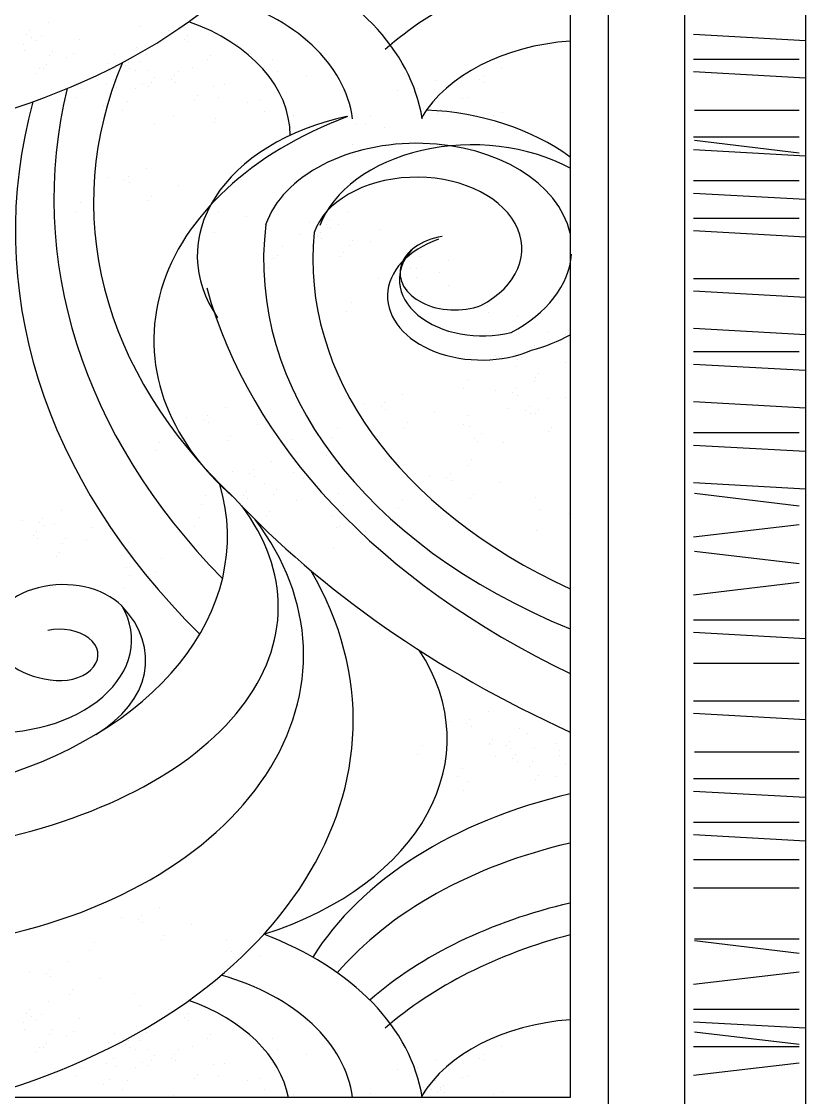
# Model space of a CAD drawing. Extents: x 557 to 4039, y 862 to 4522.
# Drawn here: x 2711.7 to 3049, y 2249.6 to 2712.4 of the extents above; entities that cross this region are included whole.
import ezdxf

# ---------------------------------------------------------------- set-up
doc = ezdxf.new("R2010")
doc.units = 0
doc.header["$MEASUREMENT"] = 0
doc.layers.get('0').update_dxf_attribs({"linetype": 'CONTINUOUS'})
for name, color, linetype in [('3', 3, 'CONTINUOUS'), ('4', 4, 'CONTINUOUS'), ('7', 7, 'CONTINUOUS'), ('BH', 3, 'CONTINUOUS')]:
    doc.layers.add(name, color=color, linetype=linetype)

# ---------------------------------------------------------------- blocks, each defined once
blk = doc.blocks.new('15')
at = {"layer": '3'}
for p, q in [((875.54, -242.84, 1920), (880.78, -148.73, 1920)), ((906.97, -242.84, 1920), (912.21, -148.73, 1920)), ((972.35, -242.84, 1920), (977.59, -148.73, 1920)), ((1009.03, -242.84, 1920), (1014.26, -148.73, 1920)), ((1040.46, -242.84, 1920), (1045.7, -148.73, 1920)), ((1091.14, -242.84, 1920), (1096.38, -148.73, 1920)), ((1122.58, -242.84, 1920), (1127.82, -148.73, 1920)), ((1152.65, -242.84, 1920), (1157.89, -148.73, 1920)), ((1184.08, -242.84, 1920), (1189.32, -148.73, 1920)), ((1220.75, -242.84, 1920), (1225.99, -148.73, 1920)), ((1252.19, -242.84, 1920), (1257.43, -148.73, 1920)), ((1377.93, -242.84, 1920), (1383.17, -148.73, 1920)), ((1446.04, -242.84, 1920), (1451.28, -148.73, 1920)), ((1511.42, -242.84, 1920), (1516.66, -148.73, 1920)), ((1548.09, -242.84, 1920), (1553.33, -148.73, 1920)), ((1705.27, -242.84, 1920), (1710.51, -148.73, 1920)), ((896.49, -242.84, 1920), (896.49, -153.96, 1920)), ((939.34, -242.12, 1920), (939.34, -154.12, 1920)), ((961.87, -242.84, 1920), (961.87, -153.96, 1920)), ((964.61, -242.12, 1920), (975.08, -153.96, 1920)), ((998.55, -242.84, 1920), (998.55, -153.96, 1920)), ((1029.98, -242.84, 1920), (1029.98, -153.96, 1920)), ((1080.66, -242.84, 1920), (1080.66, -153.96, 1920)), ((1142.17, -242.84, 1920), (1142.17, -153.96, 1920)), ((1210.27, -242.84, 1920), (1210.27, -153.96, 1920)), ((1261.21, -242.12, 1920), (1271.68, -153.96, 1920)), ((1297.88, -242.84, 1920), (1287.4, -153.96, 1920)), ((1309.82, -242.12, 1920), (1320.3, -153.96, 1920)), ((1346.5, -242.84, 1920), (1336.02, -153.96, 1920)), ((1367.45, -242.84, 1920), (1367.45, -153.96, 1920)), ((1404.12, -242.84, 1920), (1404.12, -153.96, 1920)), ((1435.56, -242.84, 1920), (1435.56, -153.96, 1920)), ((1478.4, -242.12, 1920), (1478.4, -154.12, 1920)), ((1500.94, -242.84, 1920), (1500.94, -153.96, 1920)), ((1537.61, -242.84, 1920), (1537.61, -153.96, 1920)), ((1569.04, -242.84, 1920), (1569.04, -153.96, 1920)), ((1592.73, -242.84, 1920), (1592.73, -153.96, 1920)), ((1635.57, -242.12, 1920), (1635.57, -154.12, 1920)), ((1637.16, -242.12, 1920), (1647.64, -153.96, 1920)), ((1673.83, -242.84, 1920), (1663.35, -153.96, 1920)), ((1694.79, -242.84, 1920), (1694.79, -153.96, 1920)), ((1713.64, -242.12, 1920), (1724.11, -153.96, 1920)), ((1726.21, -242.84, 1920), (1726.21, -153.96, 1920)), ((1750.31, -242.84, 1920), (1739.83, -153.96, 1920)), ((1124.8, -347.92, 1920), (1124.8, -347.92, 1920)), ((1128.07, -350.71, 1920), (1128.07, -350.71, 1920)), ((1130.47, -346.85, 1920), (1130.47, -346.85, 1920)), ((1151.18, -350.07, 1920), (1151.18, -350.07, 1920)), ((1181.19, -350.07, 1920), (1181.19, -350.07, 1920)), ((1278.5, -347.42, 1920), (1278.5, -347.42, 1920)), ((1488.79, -350.07, 1920), (1488.79, -350.07, 1920)), ((1471.47, -359.16, 1920), (1471.47, -359.16, 1920)), ((1477.54, -355.59, 1920), (1477.54, -355.59, 1920)), ((1481.23, -355.08, 1920), (1481.23, -355.08, 1920)), ((1498.9, -357.84, 1920), (1498.9, -357.84, 1920)), ((1126.32, -364.93, 1920), (1126.32, -364.93, 1920)), ((1181.94, -365.58, 1920), (1181.94, -365.58, 1920)), ((1205.59, -361.76, 1920), (1205.59, -361.76, 1920)), ((1209.37, -364.27, 1920), (1209.37, -364.27, 1920)), ((1136.93, -376.62, 1920), (1136.93, -376.62, 1920)), ((1160.58, -372.8, 1920), (1160.58, -372.8, 1920)), ((1164.35, -375.31, 1920), (1164.35, -375.31, 1920)), ((1166.94, -376.62, 1920), (1166.94, -376.62, 1920)), ((1190.58, -372.8, 1920), (1190.58, -372.8, 1920)), ((1194.36, -375.31, 1920), (1194.36, -375.31, 1920)), ((1265.16, -375.72, 1920), (1265.16, -375.72, 1920)), ((1274.91, -371.64, 1920), (1274.91, -371.64, 1920)), ((1292.58, -374.4, 1920), (1292.58, -374.4, 1920)), ((1474.54, -376.62, 1920), (1474.54, -376.62, 1920)), ((1486.93, -378.32, 1920), (1486.93, -378.32, 1920)), ((1498.18, -372.8, 1920), (1498.18, -372.8, 1920)), ((1501.96, -375.31, 1920), (1501.96, -375.31, 1920)), ((1146.98, -387.67, 1920), (1146.98, -387.67, 1920)), ((1188.57, -381.04, 1920), (1188.57, -381.04, 1920)), ((1191.84, -383.83, 1920), (1191.84, -383.83, 1920)), ((1194.24, -379.97, 1920), (1194.24, -379.97, 1920)), ((1458.78, -388.71, 1920), (1458.78, -388.71, 1920)), ((1463.28, -382.14, 1920), (1463.28, -382.14, 1920)), ((1490.71, -380.83, 1920), (1490.71, -380.83, 1920)), ((1112.79, -390.91, 1920), (1112.79, -390.91, 1920)), ((1112.79, -390.91, 1920), (1112.79, -390.91, 1920)), ((1143.55, -392.08, 1920), (1143.55, -392.08, 1920)), ((1146.83, -394.87, 1920), (1146.83, -394.87, 1920)), ((1149.23, -391.01, 1920), (1149.23, -391.01, 1920)), ((1154.31, -391.56, 1920), (1154.31, -391.56, 1920)), ((1173.56, -392.08, 1920), (1173.56, -392.08, 1920)), ((1176.84, -394.87, 1920), (1176.84, -394.87, 1920)), ((1179.24, -391.01, 1920), (1179.24, -391.01, 1920)), ((1469.91, -397.6, 1920), (1469.91, -397.6, 1920)), ((1475.58, -396.53, 1920), (1475.58, -396.53, 1920)), ((1481.16, -392.08, 1920), (1481.16, -392.08, 1920)), ((1484.43, -394.87, 1920), (1484.43, -394.87, 1920)), ((1486.84, -391.01, 1920), (1486.84, -391.01, 1920)), ((903.5, -404.23, 1920), (903.5, -404.23, 1920)), ((941.7, -403.32, 1920), (941.7, -403.32, 1920)), ((1190.09, -398.05, 1920), (1190.09, -398.05, 1920)), ((1218.48, -402.62, 1920), (1218.48, -402.62, 1920)), ((1252.46, -405.27, 1920), (1252.46, -405.27, 1920)), ((1473.18, -400.39, 1920), (1473.18, -400.39, 1920)), ((1725.87, -404.23, 1920), (1725.87, -404.23, 1920)), ((1764.07, -403.32, 1920), (1764.07, -403.32, 1920)), ((944.01, -410.79, 1920), (944.01, -410.79, 1920)), ((1109.2, -415.13, 1920), (1109.2, -415.13, 1920)), ((1109.2, -415.13, 1920), (1109.2, -415.13, 1920)), ((1145.08, -409.09, 1920), (1145.08, -409.09, 1920)), ((1175.08, -409.09, 1920), (1175.08, -409.09, 1920)), ((1444.53, -415.27, 1920), (1444.53, -415.27, 1920)), ((1468.17, -411.44, 1920), (1468.17, -411.44, 1920)), ((1471.43, -414.61, 1920), (1471.43, -414.61, 1920)), ((1471.95, -413.95, 1920), (1471.95, -413.95, 1920)), ((1482.68, -409.09, 1920), (1482.68, -409.09, 1920)), ((1766.38, -410.79, 1920), (1766.38, -410.79, 1920)), ((910.13, -419.68, 1920), (910.13, -419.68, 1920)), ((913.4, -422.47, 1920), (913.4, -422.47, 1920)), ((915.8, -418.61, 1920), (915.8, -418.61, 1920)), ((1099.45, -419.21, 1920), (1099.45, -419.21, 1920)), ((1099.45, -419.21, 1920), (1099.45, -419.21, 1920)), ((1126.87, -417.89, 1920), (1126.87, -417.89, 1920)), ((1126.87, -417.89, 1920), (1126.87, -417.89, 1920)), ((1210.75, -420.8, 1920), (1210.75, -420.8, 1920)), ((1218.08, -424.68, 1920), (1218.08, -424.68, 1920)), ((1732.49, -419.68, 1920), (1732.49, -419.68, 1920)), ((1735.76, -422.47, 1920), (1735.76, -422.47, 1920)), ((1738.17, -418.61, 1920), (1738.17, -418.61, 1920)), ((929.01, -432.87, 1920), (929.01, -432.87, 1920)), ((1165.74, -431.84, 1920), (1165.74, -431.84, 1920)), ((1195.75, -431.84, 1920), (1195.75, -431.84, 1920)), ((1205.14, -430.92, 1920), (1205.14, -430.92, 1920)), ((1214.89, -426.85, 1920), (1214.89, -426.85, 1920)), ((1232.56, -429.61, 1920), (1232.56, -429.61, 1920)), ((1238.21, -431.83, 1920), (1238.21, -431.83, 1920)), ((1261.86, -428, 1920), (1261.86, -428, 1920)), ((1265.63, -430.51, 1920), (1265.63, -430.51, 1920)), ((1451.15, -430.72, 1920), (1451.15, -430.72, 1920)), ((1454.42, -433.51, 1920), (1454.42, -433.51, 1920)), ((1456.83, -429.65, 1920), (1456.83, -429.65, 1920)), ((1503.34, -431.84, 1920), (1503.34, -431.84, 1920)), ((1751.37, -432.87, 1920), (1751.37, -432.87, 1920)), ((911.65, -436.69, 1920), (911.65, -436.69, 1920)), ((929.76, -437.35, 1920), (929.76, -437.35, 1920)), ((1173.07, -435.72, 1920), (1173.07, -435.72, 1920)), ((1203.08, -435.72, 1920), (1203.08, -435.72, 1920)), ((1492.09, -437.36, 1920), (1492.09, -437.36, 1920)), ((1499.42, -441.24, 1920), (1499.42, -441.24, 1920)), ((1510.67, -435.72, 1920), (1510.67, -435.72, 1920)), ((1734.01, -436.69, 1920), (1734.01, -436.69, 1920)), ((1752.12, -437.35, 1920), (1752.12, -437.35, 1920)), ((942.06, -451.73, 1920), (942.06, -451.73, 1920)), ((1065.74, -448.78, 1920), (1065.74, -448.78, 1920)), ((1086.75, -448.76, 1920), (1086.75, -448.76, 1920)), ((1086.75, -448.76, 1920), (1086.75, -448.76, 1920)), ((1244.83, -447.28, 1920), (1244.83, -447.28, 1920)), ((1248.11, -450.07, 1920), (1248.11, -450.07, 1920)), ((1250.51, -446.21, 1920), (1250.51, -446.21, 1920)), ((1452.67, -447.73, 1920), (1452.67, -447.73, 1920)), ((1764.43, -451.73, 1920), (1764.43, -451.73, 1920)), ((914.76, -459.43, 1920), (914.76, -459.43, 1920)), ((932.31, -459.44, 1920), (932.31, -459.44, 1920)), ((936.38, -452.8, 1920), (936.38, -452.8, 1920)), ((938.4, -455.6, 1920), (938.4, -455.6, 1920)), ((939.66, -455.59, 1920), (939.66, -455.59, 1920)), ((942.18, -458.11, 1920), (942.18, -458.11, 1920)), ((1075.56, -456.55, 1920), (1075.56, -456.55, 1920)), ((1075.56, -456.55, 1920), (1075.56, -456.55, 1920)), ((1075.56, -456.55, 1920), (1075.56, -456.55, 1920)), ((1075.56, -456.55, 1920), (1075.56, -456.55, 1920)), ((1075.56, -456.55, 1920), (1075.56, -456.55, 1920)), ((1075.56, -456.55, 1920), (1075.56, -456.55, 1920)), ((1192.45, -460.47, 1920), (1192.45, -460.47, 1920)), ((1737.12, -459.43, 1920), (1737.12, -459.43, 1920)), ((1754.67, -459.44, 1920), (1754.67, -459.44, 1920)), ((1758.75, -452.8, 1920), (1758.75, -452.8, 1920)), ((1760.77, -455.6, 1920), (1760.77, -455.6, 1920)), ((1762.02, -455.59, 1920), (1762.02, -455.59, 1920)), ((1764.54, -458.11, 1920), (1764.54, -458.11, 1920)), ((937.91, -469.82, 1920), (937.91, -469.82, 1920)), ((939.64, -463.32, 1920), (939.64, -463.32, 1920)), ((1246.36, -464.3, 1920), (1246.36, -464.3, 1920)), ((1760.27, -469.82, 1920), (1760.27, -469.82, 1920)), ((1762, -463.32, 1920), (1762, -463.32, 1920)), ((921.38, -474.88, 1920), (921.38, -474.88, 1920)), ((924.65, -477.67, 1920), (924.65, -477.67, 1920)), ((927.06, -473.81, 1920), (927.06, -473.81, 1920)), ((1052.4, -477.08, 1920), (1052.4, -477.08, 1920)), ((1062.15, -473.01, 1920), (1062.15, -473.01, 1920)), ((1072.5, -475.32, 1920), (1072.5, -475.32, 1920)), ((1072.5, -475.32, 1920), (1072.5, -475.32, 1920)), ((1079.82, -475.77, 1920), (1079.82, -475.77, 1920)), ((1096.14, -471.49, 1920), (1096.14, -471.49, 1920)), ((1096.14, -471.49, 1920), (1096.14, -471.49, 1920)), ((1099.92, -474, 1920), (1099.92, -474, 1920)), ((1099.92, -474, 1920), (1099.92, -474, 1920)), ((1473.33, -470.48, 1920), (1473.33, -470.48, 1920)), ((1480.66, -474.36, 1920), (1480.66, -474.36, 1920)), ((1743.74, -474.88, 1920), (1743.74, -474.88, 1920)), ((1747.02, -477.67, 1920), (1747.02, -477.67, 1920)), ((1749.42, -473.81, 1920), (1749.42, -473.81, 1920)), ((1062.21, -484.86, 1920), (1062.21, -484.86, 1920)), ((1062.21, -484.86, 1920), (1062.21, -484.86, 1920)), ((1062.21, -484.86, 1920), (1062.21, -484.86, 1920)), ((1062.21, -484.86, 1920), (1062.21, -484.86, 1920)), ((1062.21, -484.86, 1920), (1062.21, -484.86, 1920)), ((1062.21, -484.86, 1920), (1062.21, -484.86, 1920)), ((1071.97, -480.78, 1920), (1071.97, -480.78, 1920)), ((1071.97, -480.78, 1920), (1071.97, -480.78, 1920)), ((1071.97, -480.78, 1920), (1071.97, -480.78, 1920)), ((1071.97, -480.78, 1920), (1071.97, -480.78, 1920)), ((1071.97, -480.78, 1920), (1071.97, -480.78, 1920)), ((1071.97, -480.78, 1920), (1071.97, -480.78, 1920)), ((1089.64, -483.54, 1920), (1089.64, -483.54, 1920)), ((1089.64, -483.54, 1920), (1089.64, -483.54, 1920)), ((1089.64, -483.54, 1920), (1089.64, -483.54, 1920)), ((1089.64, -483.54, 1920), (1089.64, -483.54, 1920)), ((1089.64, -483.54, 1920), (1089.64, -483.54, 1920)), ((1089.64, -483.54, 1920), (1089.64, -483.54, 1920)), ((1178.19, -487.03, 1920), (1178.19, -487.03, 1920)), ((1201.84, -483.21, 1920), (1201.84, -483.21, 1920)), ((1205.61, -485.71, 1920), (1205.61, -485.71, 1920)), ((1267.02, -487.04, 1920), (1267.02, -487.04, 1920)), ((922.9, -491.9, 1920), (922.9, -491.9, 1920)), ((1079.12, -490.77, 1920), (1079.12, -490.77, 1920)), ((1079.12, -490.77, 1920), (1079.12, -490.77, 1920)), ((1082.39, -493.56, 1920), (1082.39, -493.56, 1920)), ((1082.39, -493.56, 1920), (1082.39, -493.56, 1920)), ((1084.8, -489.7, 1920), (1084.8, -489.7, 1920)), ((1084.8, -489.7, 1920), (1084.8, -489.7, 1920)), ((1274.35, -490.92, 1920), (1274.35, -490.92, 1920)), ((1745.27, -491.9, 1920), (1745.27, -491.9, 1920)), ((953.72, -502.13, 1920), (953.72, -502.13, 1920)), ((1184.82, -502.48, 1920), (1184.82, -502.48, 1920)), ((1188.09, -505.27, 1920), (1188.09, -505.27, 1920)), ((1190.49, -501.41, 1920), (1190.49, -501.41, 1920)), ((943.56, -514.64, 1920), (943.56, -514.64, 1920)), ((1039.7, -506.63, 1920), (1039.7, -506.63, 1920)), ((1049.52, -514.4, 1920), (1049.52, -514.4, 1920)), ((1049.52, -514.4, 1920), (1049.52, -514.4, 1920)), ((1049.52, -514.4, 1920), (1049.52, -514.4, 1920)), ((1049.52, -514.4, 1920), (1049.52, -514.4, 1920)), ((1049.52, -514.4, 1920), (1049.52, -514.4, 1920)), ((1049.52, -514.4, 1920), (1049.52, -514.4, 1920)), ((1080.64, -507.78, 1920), (1080.64, -507.78, 1920)), ((1080.64, -507.78, 1920), (1080.64, -507.78, 1920)), ((1274.75, -513.03, 1920), (1274.75, -513.03, 1920)), ((1765.93, -514.64, 1920), (1765.93, -514.64, 1920)), ((950.89, -518.52, 1920), (950.89, -518.52, 1920)), ((1186.34, -519.5, 1920), (1186.34, -519.5, 1920)), ((1293.51, -518.55, 1920), (1293.51, -518.55, 1920)), ((950.13, -526.35, 1920), (950.13, -526.35, 1920)), ((967.8, -529.11, 1920), (967.8, -529.11, 1920)), ((1025.45, -533.19, 1920), (1025.45, -533.19, 1920)), ((1049.09, -529.37, 1920), (1049.09, -529.37, 1920)), ((1052.87, -531.87, 1920), (1052.87, -531.87, 1920)), ((1101.31, -530.53, 1920), (1101.31, -530.53, 1920)), ((1101.31, -530.53, 1920), (1101.31, -530.53, 1920)), ((1035.27, -540.96, 1920), (1035.27, -540.96, 1920)), ((1035.27, -540.96, 1920), (1035.27, -540.96, 1920)), ((1035.27, -540.96, 1920), (1035.27, -540.96, 1920)), ((1035.27, -540.96, 1920), (1035.27, -540.96, 1920)), ((1035.27, -540.96, 1920), (1035.27, -540.96, 1920)), ((1035.27, -540.96, 1920), (1035.27, -540.96, 1920)), ((1058.91, -537.14, 1920), (1058.91, -537.14, 1920)), ((1058.91, -537.14, 1920), (1058.91, -537.14, 1920)), ((1058.91, -537.14, 1920), (1058.91, -537.14, 1920)), ((1058.91, -537.14, 1920), (1058.91, -537.14, 1920)), ((1058.91, -537.14, 1920), (1058.91, -537.14, 1920)), ((1058.91, -537.14, 1920), (1058.91, -537.14, 1920)), ((1062.69, -539.64, 1920), (1062.69, -539.64, 1920)), ((1062.69, -539.64, 1920), (1062.69, -539.64, 1920)), ((1062.69, -539.64, 1920), (1062.69, -539.64, 1920)), ((1062.69, -539.64, 1920), (1062.69, -539.64, 1920)), ((1062.69, -539.64, 1920), (1062.69, -539.64, 1920)), ((1062.69, -539.64, 1920), (1062.69, -539.64, 1920)), ((1108.64, -534.41, 1920), (1108.64, -534.41, 1920)), ((1108.64, -534.41, 1920), (1108.64, -534.41, 1920)), ((1207, -542.24, 1920), (1207, -542.24, 1920)), ((1261.41, -541.33, 1920), (1261.41, -541.33, 1920)), ((1271.16, -537.25, 1920), (1271.16, -537.25, 1920)), ((1288.83, -540.01, 1920), (1288.83, -540.01, 1920)), ((1032.07, -548.64, 1920), (1032.07, -548.64, 1920)), ((1035.34, -551.43, 1920), (1035.34, -551.43, 1920)), ((1037.75, -547.58, 1920), (1037.75, -547.58, 1920)), ((1214.33, -546.12, 1920), (1214.33, -546.12, 1920)), ((1280.16, -546.85, 1920), (1280.16, -546.85, 1920)), ((1289.92, -542.77, 1920), (1289.92, -542.77, 1920)), ((1307.59, -545.53, 1920), (1307.59, -545.53, 1920)), ((1041.89, -556.41, 1920), (1041.89, -556.41, 1920)), ((1041.89, -556.41, 1920), (1041.89, -556.41, 1920)), ((1041.89, -556.41, 1920), (1041.89, -556.41, 1920)), ((1041.89, -556.41, 1920), (1041.89, -556.41, 1920)), ((1041.89, -556.41, 1920), (1041.89, -556.41, 1920)), ((1041.89, -556.41, 1920), (1041.89, -556.41, 1920)), ((1045.16, -559.2, 1920), (1045.16, -559.2, 1920)), ((1045.16, -559.2, 1920), (1045.16, -559.2, 1920)), ((1045.16, -559.2, 1920), (1045.16, -559.2, 1920)), ((1045.16, -559.2, 1920), (1045.16, -559.2, 1920)), ((1045.16, -559.2, 1920), (1045.16, -559.2, 1920)), ((1045.16, -559.2, 1920), (1045.16, -559.2, 1920)), ((1047.57, -555.35, 1920), (1047.57, -555.35, 1920)), ((1047.57, -555.35, 1920), (1047.57, -555.35, 1920)), ((1047.57, -555.35, 1920), (1047.57, -555.35, 1920)), ((1047.57, -555.35, 1920), (1047.57, -555.35, 1920)), ((1047.57, -555.35, 1920), (1047.57, -555.35, 1920)), ((1047.57, -555.35, 1920), (1047.57, -555.35, 1920)), ((1229.74, -551.67, 1920), (1229.74, -551.67, 1920)), ((910.03, -568.23, 1920), (910.03, -568.23, 1920)), ((1033.59, -565.66, 1920), (1033.59, -565.66, 1920)), ((1732.4, -568.23, 1920), (1732.4, -568.23, 1920)), ((1043.41, -573.43, 1920), (1043.41, -573.43, 1920)), ((1043.41, -573.43, 1920), (1043.41, -573.43, 1920)), ((1043.41, -573.43, 1920), (1043.41, -573.43, 1920)), ((1043.41, -573.43, 1920), (1043.41, -573.43, 1920)), ((1043.41, -573.43, 1920), (1043.41, -573.43, 1920)), ((1043.41, -573.43, 1920), (1043.41, -573.43, 1920)), ((1226.15, -575.89, 1920), (1226.15, -575.89, 1920)), ((1248.71, -570.87, 1920), (1248.71, -570.87, 1920)), ((1267.47, -576.39, 1920), (1267.47, -576.39, 1920)), ((943.79, -579.27, 1920), (943.79, -579.27, 1920)), ((1216.39, -579.97, 1920), (1216.39, -579.97, 1920)), ((1243.82, -578.65, 1920), (1243.82, -578.65, 1920)), ((1766.16, -579.27, 1920), (1766.16, -579.27, 1920)), ((896.69, -596.53, 1920), (896.69, -596.53, 1920)), ((906.44, -592.45, 1920), (906.44, -592.45, 1920)), ((924.11, -595.21, 1920), (924.11, -595.21, 1920)), ((1054.26, -588.4, 1920), (1054.26, -588.4, 1920)), ((1061.59, -592.28, 1920), (1061.59, -592.28, 1920)), ((1064.07, -596.17, 1920), (1064.07, -596.17, 1920)), ((1064.07, -596.17, 1920), (1064.07, -596.17, 1920)), ((1064.07, -596.17, 1920), (1064.07, -596.17, 1920)), ((1064.07, -596.17, 1920), (1064.07, -596.17, 1920)), ((1064.07, -596.17, 1920), (1064.07, -596.17, 1920)), ((1064.07, -596.17, 1920), (1064.07, -596.17, 1920)), ((1258.11, -593.61, 1920), (1258.11, -593.61, 1920)), ((1261.88, -596.11, 1920), (1261.88, -596.11, 1920)), ((1719.05, -596.53, 1920), (1719.05, -596.53, 1920)), ((1728.81, -592.45, 1920), (1728.81, -592.45, 1920)), ((1746.48, -595.21, 1920), (1746.48, -595.21, 1920)), ((940.2, -603.49, 1920), (940.2, -603.49, 1920)), ((1071.4, -600.06, 1920), (1071.4, -600.06, 1920)), ((1071.4, -600.06, 1920), (1071.4, -600.06, 1920)), ((1071.4, -600.06, 1920), (1071.4, -600.06, 1920)), ((1071.4, -600.06, 1920), (1071.4, -600.06, 1920)), ((1071.4, -600.06, 1920), (1071.4, -600.06, 1920)), ((1071.4, -600.06, 1920), (1071.4, -600.06, 1920)), ((1234.46, -597.43, 1920), (1234.46, -597.43, 1920)), ((1253.22, -602.95, 1920), (1253.22, -602.95, 1920)), ((1276.86, -599.13, 1920), (1276.86, -599.13, 1920)), ((1280.64, -601.63, 1920), (1280.64, -601.63, 1920)), ((1762.57, -603.49, 1920), (1762.57, -603.49, 1920)), ((930.45, -607.57, 1920), (930.45, -607.57, 1920)), ((1203.7, -609.52, 1920), (1203.7, -609.52, 1920)), ((1241.08, -612.89, 1920), (1241.08, -612.89, 1920)), ((1246.76, -611.82, 1920), (1246.76, -611.82, 1920)), ((1649.87, -606.87, 1920), (1649.87, -606.87, 1920)), ((1752.81, -607.57, 1920), (1752.81, -607.57, 1920)), ((932.54, -617.91, 1920), (932.54, -617.91, 1920)), ((1028.4, -618.1, 1920), (1028.4, -618.1, 1920)), ((1028.4, -618.1, 1920), (1028.4, -618.1, 1920)), ((1028.4, -618.1, 1920), (1028.4, -618.1, 1920)), ((1244.36, -615.68, 1920), (1244.36, -615.68, 1920)), ((1259.84, -618.41, 1920), (1259.84, -618.41, 1920)), ((1263.11, -621.2, 1920), (1263.11, -621.2, 1920)), ((1265.52, -617.34, 1920), (1265.52, -617.34, 1920)), ((1754.9, -617.91, 1920), (1754.9, -617.91, 1920)), ((884, -626.08, 1920), (884, -626.08, 1920)), ((1213.09, -632.25, 1920), (1213.09, -632.25, 1920)), ((1242.61, -629.9, 1920), (1242.61, -629.9, 1920)), ((1646.28, -631.09, 1920), (1646.28, -631.09, 1920)), ((1706.36, -626.08, 1920), (1706.36, -626.08, 1920)), ((917.76, -637.12, 1920), (917.76, -637.12, 1920)), ((1189.44, -636.07, 1920), (1189.44, -636.07, 1920)), ((1216.87, -634.76, 1920), (1216.87, -634.76, 1920)), ((1261.36, -635.42, 1920), (1261.36, -635.42, 1920)), ((1636.53, -635.17, 1920), (1636.53, -635.17, 1920)), ((1663.95, -633.85, 1920), (1663.95, -633.85, 1920)), ((1740.12, -637.12, 1920), (1740.12, -637.12, 1920)), ((893.39, -648.81, 1920), (893.39, -648.81, 1920)), ((919.2, -646.21, 1920), (919.2, -646.21, 1920)), ((928.95, -642.13, 1920), (928.95, -642.13, 1920)), ((946.62, -644.89, 1920), (946.62, -644.89, 1920)), ((949.56, -645.63, 1920), (949.56, -645.63, 1920)), ((1015.05, -646.4, 1920), (1015.05, -646.4, 1920)), ((1015.05, -646.4, 1920), (1015.05, -646.4, 1920)), ((1015.05, -646.4, 1920), (1015.05, -646.4, 1920)), ((1024.81, -642.33, 1920), (1024.81, -642.33, 1920)), ((1024.81, -642.33, 1920), (1024.81, -642.33, 1920)), ((1024.81, -642.33, 1920), (1024.81, -642.33, 1920)), ((1042.48, -645.09, 1920), (1042.48, -645.09, 1920)), ((1042.48, -645.09, 1920), (1042.48, -645.09, 1920)), ((1042.48, -645.09, 1920), (1042.48, -645.09, 1920)), ((1201.75, -650.46, 1920), (1201.75, -650.46, 1920)), ((1715.75, -648.81, 1920), (1715.75, -648.81, 1920)), ((1741.56, -646.21, 1920), (1741.56, -646.21, 1920)), ((1751.31, -642.13, 1920), (1751.31, -642.13, 1920)), ((869.74, -652.63, 1920), (869.74, -652.63, 1920)), ((897.17, -651.32, 1920), (897.17, -651.32, 1920)), ((927.15, -659.85, 1920), (927.15, -659.85, 1920)), ((1196.07, -651.53, 1920), (1196.07, -651.53, 1920)), ((1199.34, -654.32, 1920), (1199.34, -654.32, 1920)), ((1263.27, -652.64, 1920), (1263.27, -652.64, 1920)), ((1270.6, -656.53, 1920), (1270.6, -656.53, 1920)), ((1282.02, -658.16, 1920), (1282.02, -658.16, 1920)), ((1692.11, -652.63, 1920), (1692.11, -652.63, 1920)), ((1719.53, -651.32, 1920), (1719.53, -651.32, 1920)), ((1749.51, -659.85, 1920), (1749.51, -659.85, 1920)), ((876.37, -668.09, 1920), (876.37, -668.09, 1920)), ((882.04, -667.02, 1920), (882.04, -667.02, 1920)), ((903.5, -663.67, 1920), (903.5, -663.67, 1920)), ((930.93, -662.36, 1920), (930.93, -662.36, 1920)), ((1197.59, -668.54, 1920), (1197.59, -668.54, 1920)), ((1289.35, -662.05, 1920), (1289.35, -662.05, 1920)), ((1623.83, -664.72, 1920), (1623.83, -664.72, 1920)), ((1698.73, -668.09, 1920), (1698.73, -668.09, 1920)), ((1704.41, -667.02, 1920), (1704.41, -667.02, 1920)), ((1725.87, -663.67, 1920), (1725.87, -663.67, 1920)), ((1753.29, -662.36, 1920), (1753.29, -662.36, 1920)), ((879.64, -670.88, 1920), (879.64, -670.88, 1920)), ((906.5, -675.76, 1920), (906.5, -675.76, 1920)), ((1002.36, -675.95, 1920), (1002.36, -675.95, 1920)), ((1002.36, -675.95, 1920), (1002.36, -675.95, 1920)), ((1002.36, -675.95, 1920), (1002.36, -675.95, 1920)), ((1702, -670.88, 1920), (1702, -670.88, 1920)), ((1728.87, -675.76, 1920), (1728.87, -675.76, 1920)), ((872.52, -684.15, 1920), (872.52, -684.15, 1920)), ((877.89, -685.1, 1920), (877.89, -685.1, 1920)), ((910.13, -679.13, 1920), (910.13, -679.13, 1920)), ((913.4, -681.92, 1920), (913.4, -681.92, 1920)), ((915.8, -678.06, 1920), (915.8, -678.06, 1920)), ((944.77, -680.23, 1920), (944.77, -680.23, 1920)), ((1694.89, -684.15, 1920), (1694.89, -684.15, 1920)), ((1700.25, -685.1, 1920), (1700.25, -685.1, 1920)), ((1732.49, -679.13, 1920), (1732.49, -679.13, 1920)), ((1735.76, -681.92, 1920), (1735.76, -681.92, 1920)), ((1738.17, -678.06, 1920), (1738.17, -678.06, 1920)), ((1767.13, -680.23, 1920), (1767.13, -680.23, 1920)), ((951.39, -695.69, 1920), (951.39, -695.69, 1920)), ((1218.25, -691.28, 1920), (1218.25, -691.28, 1920)), ((1225.58, -695.17, 1920), (1225.58, -695.17, 1920)), ((1316.01, -689.67, 1920), (1316.01, -689.67, 1920)), ((1327.27, -695.19, 1920), (1327.27, -695.19, 1920)), ((1609.58, -691.28, 1920), (1609.58, -691.28, 1920)), ((1633.23, -687.45, 1920), (1633.23, -687.45, 1920)), ((1637, -689.96, 1920), (1637, -689.96, 1920)), ((892.25, -702.32, 1920), (892.25, -702.32, 1920)), ((906.28, -700.71, 1920), (906.28, -700.71, 1920)), ((911.65, -696.14, 1920), (911.65, -696.14, 1920)), ((915.9, -698.49, 1920), (915.9, -698.49, 1920)), ((919.67, -701, 1920), (919.67, -701, 1920)), ((988.11, -702.51, 1920), (988.11, -702.51, 1920)), ((988.11, -702.51, 1920), (988.11, -702.51, 1920)), ((988.11, -702.51, 1920), (988.11, -702.51, 1920)), ((1011.75, -698.69, 1920), (1011.75, -698.69, 1920)), ((1011.75, -698.69, 1920), (1011.75, -698.69, 1920)), ((1011.75, -698.69, 1920), (1011.75, -698.69, 1920)), ((1015.53, -701.19, 1920), (1015.53, -701.19, 1920)), ((1015.53, -701.19, 1920), (1015.53, -701.19, 1920)), ((1015.53, -701.19, 1920), (1015.53, -701.19, 1920)), ((1714.61, -702.32, 1920), (1714.61, -702.32, 1920)), ((1728.65, -700.71, 1920), (1728.65, -700.71, 1920)), ((1734.01, -696.14, 1920), (1734.01, -696.14, 1920)), ((1738.26, -698.49, 1920), (1738.26, -698.49, 1920)), ((1742.04, -701, 1920), (1742.04, -701, 1920)), ((868.93, -708.37, 1920), (868.93, -708.37, 1920)), ((886.6, -711.13, 1920), (886.6, -711.13, 1920)), ((898.55, -707.85, 1920), (898.55, -707.85, 1920)), ((905.88, -711.73, 1920), (905.88, -711.73, 1920)), ((917.54, -706.23, 1920), (917.54, -706.23, 1920)), ((921.29, -711.75, 1920), (921.29, -711.75, 1920)), ((1312.42, -713.89, 1920), (1312.42, -713.89, 1920)), ((1616.2, -706.73, 1920), (1616.2, -706.73, 1920)), ((1619.48, -709.52, 1920), (1619.48, -709.52, 1920)), ((1621.88, -705.66, 1920), (1621.88, -705.66, 1920)), ((1681.54, -712.45, 1920), (1681.54, -712.45, 1920)), ((1691.3, -708.37, 1920), (1691.3, -708.37, 1920)), ((1708.96, -711.13, 1920), (1708.96, -711.13, 1920)), ((1720.91, -707.85, 1920), (1720.91, -707.85, 1920)), ((1728.24, -711.73, 1920), (1728.24, -711.73, 1920)), ((1739.9, -706.23, 1920), (1739.9, -706.23, 1920)), ((1743.65, -711.75, 1920), (1743.65, -711.75, 1920)), ((898.87, -717.77, 1920), (898.87, -717.77, 1920)), ((902.15, -720.56, 1920), (902.15, -720.56, 1920)), ((904.55, -716.7, 1920), (904.55, -716.7, 1920)), ((932.31, -718.89, 1920), (932.31, -718.89, 1920)), ((939.64, -722.77, 1920), (939.64, -722.77, 1920)), ((994.73, -717.96, 1920), (994.73, -717.96, 1920)), ((994.73, -717.96, 1920), (994.73, -717.96, 1920)), ((994.73, -717.96, 1920), (994.73, -717.96, 1920)), ((998, -720.75, 1920), (998, -720.75, 1920)), ((998, -720.75, 1920), (998, -720.75, 1920)), ((998, -720.75, 1920), (998, -720.75, 1920)), ((1000.41, -716.9, 1920), (1000.41, -716.9, 1920)), ((1000.41, -716.9, 1920), (1000.41, -716.9, 1920)), ((1000.41, -716.9, 1920), (1000.41, -716.9, 1920)), ((1302.67, -717.97, 1920), (1302.67, -717.97, 1920)), ((1323.68, -719.42, 1920), (1323.68, -719.42, 1920)), ((1330.09, -716.65, 1920), (1330.09, -716.65, 1920)), ((1341.35, -722.18, 1920), (1341.35, -722.18, 1920)), ((1721.24, -717.77, 1920), (1721.24, -717.77, 1920)), ((1724.51, -720.56, 1920), (1724.51, -720.56, 1920)), ((1726.91, -716.7, 1920), (1726.91, -716.7, 1920)), ((1754.67, -718.89, 1920), (1754.67, -718.89, 1920)), ((1762, -722.77, 1920), (1762, -722.77, 1920)), ((892.94, -729.01, 1920), (892.94, -729.01, 1920)), ((902.69, -724.94, 1920), (902.69, -724.94, 1920)), ((913.95, -730.46, 1920), (913.95, -730.46, 1920)), ((920.36, -727.7, 1920), (920.36, -727.7, 1920)), ((1313.92, -723.49, 1920), (1313.92, -723.49, 1920)), ((1617.73, -723.74, 1920), (1617.73, -723.74, 1920)), ((1715.3, -729.01, 1920), (1715.3, -729.01, 1920)), ((1725.06, -724.94, 1920), (1725.06, -724.94, 1920)), ((1736.31, -730.46, 1920), (1736.31, -730.46, 1920)), ((1742.73, -727.7, 1920), (1742.73, -727.7, 1920)), ((900.4, -734.78, 1920), (900.4, -734.78, 1920)), ((904.19, -734.53, 1920), (904.19, -734.53, 1920)), ((907.94, -740.05, 1920), (907.94, -740.05, 1920)), ((917.7, -735.98, 1920), (917.7, -735.98, 1920)), ((931.62, -733.22, 1920), (931.62, -733.22, 1920)), ((935.37, -738.74, 1920), (935.37, -738.74, 1920)), ((996.25, -734.98, 1920), (996.25, -734.98, 1920)), ((996.25, -734.98, 1920), (996.25, -734.98, 1920)), ((996.25, -734.98, 1920), (996.25, -734.98, 1920)), ((1722.76, -734.78, 1920), (1722.76, -734.78, 1920)), ((1726.56, -734.53, 1920), (1726.56, -734.53, 1920)), ((1730.31, -740.05, 1920), (1730.31, -740.05, 1920)), ((1740.06, -735.98, 1920), (1740.06, -735.98, 1920)), ((1753.98, -733.22, 1920), (1753.98, -733.22, 1920)), ((1757.73, -738.74, 1920), (1757.73, -738.74, 1920)), ((1289.98, -747.52, 1920), (1289.98, -747.52, 1920)), ((1638.39, -746.49, 1920), (1638.39, -746.49, 1920)), ((1645.72, -750.37, 1920), (1645.72, -750.37, 1920)), ((1668.85, -742, 1920), (1668.85, -742, 1920)), ((880.24, -758.56, 1920), (880.24, -758.56, 1920)), ((921.06, -757.53, 1920), (921.06, -757.53, 1920)), ((1016.91, -757.72, 1920), (1016.91, -757.72, 1920)), ((1016.91, -757.72, 1920), (1016.91, -757.72, 1920)), ((1016.91, -757.72, 1920), (1016.91, -757.72, 1920)), ((1301.23, -753.04, 1920), (1301.23, -753.04, 1920)), ((1702.61, -758.56, 1920), (1702.61, -758.56, 1920)), ((1743.42, -757.53, 1920), (1743.42, -757.53, 1920)), ((891.5, -764.08, 1920), (891.5, -764.08, 1920)), ((928.39, -761.41, 1920), (928.39, -761.41, 1920)), ((1024.24, -761.61, 1920), (1024.24, -761.61, 1920)), ((1024.24, -761.61, 1920), (1024.24, -761.61, 1920)), ((1024.24, -761.61, 1920), (1024.24, -761.61, 1920)), ((1678.24, -764.74, 1920), (1678.24, -764.74, 1920)), ((1682.02, -767.24, 1920), (1682.02, -767.24, 1920)), ((1713.86, -764.08, 1920), (1713.86, -764.08, 1920)), ((1750.75, -761.41, 1920), (1750.75, -761.41, 1920)), ((895.25, -769.6, 1920), (895.25, -769.6, 1920)), ((1275.72, -774.08, 1920), (1275.72, -774.08, 1920)), ((1299.37, -770.26, 1920), (1299.37, -770.26, 1920)), ((1303.15, -772.76, 1920), (1303.15, -772.76, 1920)), ((1310.62, -775.78, 1920), (1310.62, -775.78, 1920)), ((1654.59, -768.56, 1920), (1654.59, -768.56, 1920)), ((1717.61, -769.6, 1920), (1717.61, -769.6, 1920)), ((865.99, -785.12, 1920), (865.99, -785.12, 1920)), ((889.64, -781.3, 1920), (889.64, -781.3, 1920)), ((893.41, -783.8, 1920), (893.41, -783.8, 1920)), ((1286.98, -779.6, 1920), (1286.98, -779.6, 1920)), ((1314.4, -778.28, 1920), (1314.4, -778.28, 1920)), ((1661.22, -784.01, 1920), (1661.22, -784.01, 1920)), ((1666.89, -782.94, 1920), (1666.89, -782.94, 1920)), ((1688.35, -785.12, 1920), (1688.35, -785.12, 1920)), ((1712, -781.3, 1920), (1712, -781.3, 1920)), ((1715.78, -783.8, 1920), (1715.78, -783.8, 1920)), ((877.24, -790.64, 1920), (877.24, -790.64, 1920)), ((900.89, -786.82, 1920), (900.89, -786.82, 1920)), ((904.64, -792.34, 1920), (904.64, -792.34, 1920)), ((904.67, -789.32, 1920), (904.67, -789.32, 1920)), ((908.42, -794.84, 1920), (908.42, -794.84, 1920)), ((1282.35, -789.53, 1920), (1282.35, -789.53, 1920)), ((1285.62, -792.32, 1920), (1285.62, -792.32, 1920)), ((1288.02, -788.46, 1920), (1288.02, -788.46, 1920)), ((1293.6, -795.05, 1920), (1293.6, -795.05, 1920)), ((1299.28, -793.98, 1920), (1299.28, -793.98, 1920)), ((1664.49, -786.8, 1920), (1664.49, -786.8, 1920)), ((1699.61, -790.64, 1920), (1699.61, -790.64, 1920)), ((1723.25, -786.82, 1920), (1723.25, -786.82, 1920)), ((1727.01, -792.34, 1920), (1727.01, -792.34, 1920)), ((1727.03, -789.32, 1920), (1727.03, -789.32, 1920)), ((1730.78, -794.84, 1920), (1730.78, -794.84, 1920)), ((872.61, -800.57, 1920), (872.61, -800.57, 1920)), ((875.89, -803.36, 1920), (875.89, -803.36, 1920)), ((878.29, -799.5, 1920), (878.29, -799.5, 1920)), ((881, -796.16, 1920), (881, -796.16, 1920)), ((1296.87, -797.84, 1920), (1296.87, -797.84, 1920)), ((1662.74, -801.03, 1920), (1662.74, -801.03, 1920)), ((1694.98, -800.57, 1920), (1694.98, -800.57, 1920)), ((1698.25, -803.36, 1920), (1698.25, -803.36, 1920)), ((1700.66, -799.5, 1920), (1700.66, -799.5, 1920)), ((1703.36, -796.16, 1920), (1703.36, -796.16, 1920)), ((883.87, -806.09, 1920), (883.87, -806.09, 1920)), ((889.55, -805.02, 1920), (889.55, -805.02, 1920)), ((1283.87, -806.55, 1920), (1283.87, -806.55, 1920)), ((1706.23, -806.09, 1920), (1706.23, -806.09, 1920)), ((1711.91, -805.02, 1920), (1711.91, -805.02, 1920))]:
    blk.add_line(p, q, dxfattribs=at)
at = {"layer": '3', "elevation": 1920}
blk.add_lwpolyline([(351.13, -346.46), (1768.88, -346.61), (1768.88, -1340.04), (351.13, -1340.04)], close=True, dxfattribs=at)
at = {"layer": '3'}
for centre, major_axis, ratio, start_param, end_param in [((1039.3, -216.78, 1920), (0, 361.4), 0.68, 1.938265, 2.479658), ((984.27, -329.98, 1920), (0, -152.39), 0.68, 4.821745, 5.895886), ((1061.57, -479.56, 1920), (0, -180.34), 0.68, 3.883457, 4.643956), ((1058.11, -428.94, 1920), (0, -131.82), 0.68, 4.037894, 6.038302), ((1055.81, -475.49, 1920), (0, -130.31), 0.68, 3.290129, 6.054641), ((1065.3, -71.86, 1920), (0, -532.23), 0.68, 6.20013, 7.311536), ((1064.45, -70.63, 1920), (0, 492.1), 0.68, 3.075003, 4.117015), ((1055.81, -475.49, 1920), (0, -130.31), 0.68, 2.22689, 3.089218), ((994.72, 88.41, 1920), (0, -753.07), 0.68, 0.184213, 0.954936), ((1058.11, -428.94, 1920), (0, -131.82), 0.68, 1.959527, 2.245291), ((906.16, 201.82, 1920), (0, -984.18), 0.68, 0.565948, 0.979724), ((1746.48, -229.76, 1920), (0, 361.4), 0.68, 1.900046, 2.742661), ((1787.73, -229.76, 1920), (0, 361.4), 0.68, 1.900046, 2.614747), ((1838.14, -229.76, 1920), (0, 361.4), 0.68, 1.900046, 2.479658), ((1861.66, -216.78, 1920), (0, 361.4), 0.68, 1.938265, 2.479658), ((1806.63, -329.98, 1920), (0, -152.39), 0.68, 4.821745, 5.895886), ((1055.81, -475.49, 1920), (0, -88.45), 0.68, 2.22689, 6.054641), ((1095.58, -421.01, 1920), (0, 79), 0.68, 2.045117, 5.273507), ((1081.59, -420.31, 1920), (0, 69.73), 0.68, 2.582075, 5.068587), ((1467.51, -716.27, 1920), (0, -266.4), 0.68, 2.006169, 3.565187), ((1075.93, -443.41, 1920), (0, 46.03), 0.68, 1.805856, 5.207551), ((1452.24, -1030.9, 1920), (0, 502), 0.68, 5.095327, 6.661293), ((964.81, -730.97, 1920), (0, -261.48), 0.68, 3.244645, 4.205018), ((1787.17, -730.97, 1920), (0, -261.48), 0.68, 3.244645, 4.205018), ((629.88, -1030.9, 1920), (0, 502), 0.68, 5.009644, 6.661293), ((956.97, -708.89, 1920), (0, -180.17), 0.68, 3.227058, 4.318474), ((1779.34, -708.89, 1920), (0, -180.17), 0.68, 3.227058, 4.318474), ((1132.44, -380.88, 1920), (0, -315.49), 0.68, 5.218121, 6.949396), ((1061.57, -479.56, 1920), (0, -180.34), 0.68, 5.021624, 6.723255), ((1396.94, -934.67, 1920), (0, 364.11), 0.68, -1.3172, 0.476403), ((960.67, -740.7, 1920), (0, -158.89), 0.68, 3.14258, 4.229533), ((1351.63, -973.68, 1920), (7.33, 381.93), 0.56205, -1.21172, 0.415009), ((1783.03, -740.7, 1920), (0, -158.89), 0.68, 3.272942, 4.229533), ((1297.37, -960.74, 1920), (0, -326.26), 0.68, 1.938944, 3.339184), ((1016.62, -123, 1920), (0, -624.01), 0.68, -0.280078, 0.625379), ((1014.41, 65.51, 1920), (0, 845.82), 0.68, 2.978727, 3.728616), ((1041.22, 63.61, 1920), (0, -876.34), 0.68, 6.099302, 6.887077), ((1401.45, -824.62, 1920), (0, -121.43), 0.68, 2.284368, 3.726131), ((1384.33, -829.76, 1920), (0, 114.73), 0.68, 4.593909, 6.647252), ((1378.33, -772.58, 1920), (0, -59.27), 0.68, 3.732151, 7.755362), ((1397.01, -774.99, 1920), (0, -31.69), 0.68, 1.462497, 5.046281)]:
    blk.add_ellipse(centre, major_axis=major_axis, ratio=ratio, start_param=start_param, end_param=end_param, dxfattribs=at)
at = {"layer": '7', "elevation": 1920}
for points in [[(255.13, -250.54), (1864.88, -250.54), (1864.88, -1436.04), (255.13, -1436.04)], [(319.13, -314.54), (1800.88, -314.54), (1800.88, -1372.04), (319.13, -1372.04)]]:
    blk.add_lwpolyline(points, close=True, dxfattribs=at)
blk = doc.blocks.new('FH03E006')
at = {"layer": 'BH'}
blk.add_blockref('15', (-67.64, 1591.2, -1920), dxfattribs=at)

msp = doc.modelspace()

# ---------------------------------------------------------------- linework, layer by layer
at = {"layer": '4', "color": 4}
msp.add_lwpolyline([(3048.98, 3999.27), (3048.98, 3684.27), (3048.98, 1949.27)], dxfattribs=at)

# ---------------------------------------------------------------- block references
at = {"xscale": 0.5120000000000001, "yscale": 0.5120000000000001, "zscale": 0.5120000000000001, "rotation": 270}
msp.add_blockref('FH03E006', (2310.44, 3120.62), dxfattribs=at)

doc.saveas('drawing.dxf')
